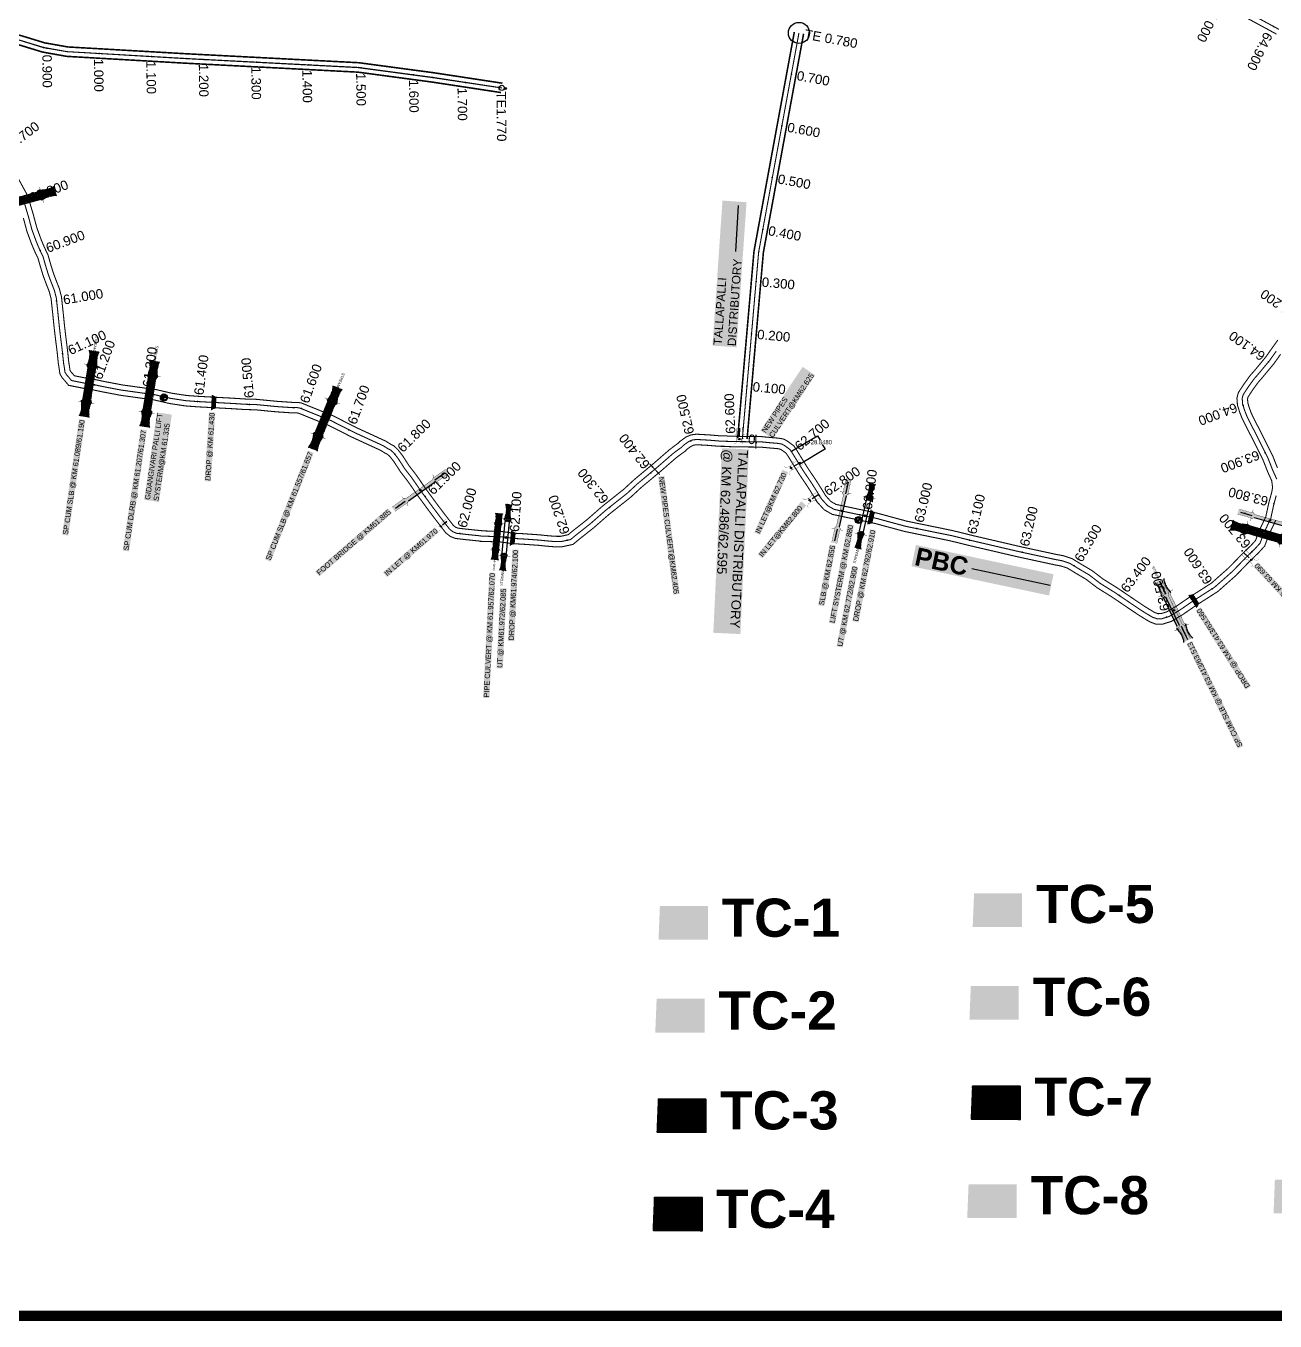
# Model space of a CAD drawing. Header units: inches. Extents: x 206739 to 240559, y 1587423 to 1599564.
# Drawn here: x 217858 to 220236, y 1587526 to 1589990 of the extents above; entities that cross this region are included whole.
import ezdxf
from ezdxf.enums import TextEntityAlignment as Align

# ---------------------------------------------------------------- set-up
doc = ezdxf.new("R2010")
doc.units = ezdxf.units.IN
doc.header["$MEASUREMENT"] = 0
doc.linetypes.add('ACAD_ISO02W100', pattern=[15, 12, -3])
doc.linetypes.add('HIDDEN2', pattern=[0.1875, 0.125, -0.0625])
for name, color, linetype in [('BLOCK', 72, 'Continuous'), ('CANAL1', 7, 'Continuous'), ('CSMark', 72, 'Continuous'), ('PAPER SIZE', 5, 'Continuous'), ('PLOTS NO', 7, 'Continuous'), ('STRUCTURE', 5, 'Continuous'), ('TEXT', 1, 'Continuous'), ('text2', 7, 'Continuous'), ('Title', 7, 'Continuous')]:
    doc.layers.add(name, color=color, linetype=linetype)
doc.styles.add('FONT1', font='Arial')
doc.styles.get("Standard").update_dxf_attribs({"font": 'arial.ttf'})
doc.dimstyles.get("Standard").update_dxf_attribs({"dimtxt": 0.18, "dimasz": 0.18, "dimexe": 0.18, "dimexo": 0.0625, "dimgap": 0.09, "dimtad": 0, "dimtih": 1, "dimtoh": 1, "dimdec": 4, "dimzin": 0, "dimdsep": 46, "dimtxsty": 'Standard', "dimcen": 0.09, "dimadec": 0, "dimazin": 0, "dimtfac": 1, "dimtdec": 4, "dimtofl": 0, "dimtmove": 0, "dimatfit": 3, "dimfxl": 1, "dimtolj": 1, "dimtzin": 0, "dimarcsym": 0})

# ---------------------------------------------------------------- blocks, each defined once
blk = doc.blocks.new('PUMP')
at = {"layer": 'text2', "linetype": 'Continuous'}
h = blk.add_hatch(color=5, dxfattribs=at)
h.dxf.hatch_style = 1
edge = h.paths.add_edge_path(flags=17)
edge.add_arc((0, 0), 10.1, 0, 360)
edge = h.paths.add_edge_path()
edge.add_arc((0, 0), 13.4, 0, 360)
h = blk.add_hatch(dxfattribs=at)
h.set_pattern_fill('ANSI37', color=1, scale=10)
h.set_pattern_definition([(45, (-205292.2248, -1596949.1993), (-0.8838834765, 0.8838834765), []), (135, (-205292.2248, -1596949.1993), (-0.8838834765, -0.8838834765), [])])
h.paths.add_polyline_path([(0, 10.1), (0, 0), (10.1, 0, 0.414214)])
h.paths.add_polyline_path([(0, 0), (-10.1, 0, 0.414214), (0, -10.1)])
at = {"layer": 'text2', "color": 5, "linetype": 'Continuous'}
for radius in [13.4, 10.1]:
    blk.add_circle((0, 0), radius, dxfattribs=at)
at = {"layer": 'text2', "linetype": 'Continuous'}
blk.add_circle((0, 0), 1.3, dxfattribs=at)
blk = doc.blocks.new('DROP')
h = blk.add_hatch()
h.set_pattern_fill('ANSI31', color=1, scale=10, angle=45)
h.set_pattern_definition([(90, (-324.4107, -25.7687), (-1.25, 0), [])])
h.paths.add_polyline_path([(-9.9, -4.3), (-13.8, 4.1), (13.8, 4.1), (10.2, -4.3)])
at = {"layer": 'STRUCTURE', "color": 5, "const_width": 0.49}
blk.add_lwpolyline([(-9.9, -4.3), (-13.8, 4.1), (13.8, 4.1), (10.2, -4.3), (-9.9, -4.3)], dxfattribs=at)
at = {"layer": 'STRUCTURE', "color": 5}
blk.add_circle((0, 0), 1.33, dxfattribs=at)
blk = doc.blocks.new('*D17')
at = {"layer": 'Defpoints', "color": 0, "linetype": 'Continuous', "transparency": 16777216}
for p in [(219315.5, 1589180.7), (219379.8, 1589185.6), (219330.4, 1589156)]:
    blk.add_point(p, dxfattribs=at)
at = {"layer": 'text2', "color": 0, "linetype": 'Continuous', "lineweight": -2, "transparency": 16777216}
for p, q in [((219315.6, 1589180.7), (219365.1, 1589210.4)), ((219365, 1589210.2), (219369.8, 1589202.1)), ((219330.5, 1589156), (219379.9, 1589185.7)), ((219379.7, 1589185.8), (219374.8, 1589193.8))]:
    blk.add_line(p, q, dxfattribs=at)
at = {"layer": 'text2', "color": 0, "linetype": 'Continuous', "transparency": 16777216}
for points in [[(219365, 1589210.2), (219365, 1589210.2), (219364.9, 1589210.3)], [(219379.7, 1589185.8), (219379.6, 1589185.7), (219379.8, 1589185.6)]]:
    blk.add_solid(points, dxfattribs=at)
at = {"layer": 'text2', "color": 0, "linetype": 'Continuous', "transparency": 16777216, "insert": (219372.3, 1589198), "char_height": 8, "attachment_point": 5}
blk.add_mtext('\\A1;28.8480', dxfattribs=at)
blk = doc.blocks.new('CIRCLE-BOX')
for p, q in [((-0.5, 0), (0.5, 0)), ((0, 0.5), (0, -0.5))]:
    blk.add_line(p, q)
blk.add_circle((0, 0), 0.2)
blk = doc.blocks.new('SLB')
at = {"layer": 'STRUCTURE'}
h = blk.add_hatch(dxfattribs=at)
h.set_pattern_fill('DOTS', color=6, scale=20, angle=320.3722, style=0)
h.set_pattern_definition([(320.372247934, (-159.4327, -72.9564), (1.2786241598, 0.5641323054), [0, -1.25])])
h.paths.add_polyline_path([(769699.5, 1706871.1), (769699.5, 1706861.1), (769729.1, 1706861.1), (769732.1, 1706863.1), (769792.1, 1706863.1), (769795.1, 1706861.1), (769824.7, 1706861.1), (769824.7, 1706871.1), (769795.1, 1706871.1), (769792.1, 1706869.1), (769732.1, 1706869.1), (769729.1, 1706871.1)])
at = {"layer": 'STRUCTURE', "color": 6, "linetype": 'ACAD_ISO02W100', "ltscale": 0.5, "const_width": 0.5}
for points in [[(769699.5, 1706871.1), (769729.1, 1706871.1)], [(769795.1, 1706871.1), (769824.7, 1706871.1)], [(769699.5, 1706861.1), (769729.1, 1706861.1)], [(769795.1, 1706861.1), (769824.7, 1706861.1)]]:
    blk.add_lwpolyline(points, dxfattribs=at)
at = {"layer": 'STRUCTURE', "color": 6, "const_width": 0.628}
for points in [[(769726.1, 1706877.1), (769726.1, 1706873.1), (769732.1, 1706869.1), (769792.1, 1706869.1), (769798.1, 1706873.1), (769798.1, 1706877.1)], [(769726.1, 1706855.1), (769726.1, 1706859.1), (769732.1, 1706863.1), (769792.1, 1706863.1), (769798.1, 1706859.1), (769798.1, 1706855.1)]]:
    blk.add_lwpolyline(points, dxfattribs=at)
at = {"layer": 'STRUCTURE', "color": 6}
blk.add_lwpolyline([(769732.1, 1706863.1), (769792.1, 1706863.1)], dxfattribs=at)
blk.add_lwpolyline([(769732.1, 1706863.1), (769792.1, 1706863.1)], dxfattribs=at)
at = {"layer": 'STRUCTURE', "color": 0}
blk.add_circle((769762.1, 1706866.1), 1.24, dxfattribs=at)
for points in [[(769703.8, 1706866), (769726.7, 1706866)], [(769818.6, 1706865.8), (769795.7, 1706865.8)]]:
    blk.add_leader(points, dimstyle='Standard', override={"dimasz": 10, "dimgap": 0.09, "dimtad": 0}, dxfattribs=at)
blk = doc.blocks.new('SP')
at = {"layer": 'STRUCTURE'}
h = blk.add_hatch(dxfattribs=at)
h.set_pattern_fill('DASH', color=256, scale=8, style=0)
edge = h.paths.add_edge_path()
edge.add_spline(control_points=[(769825.7, 1706742.1), (769825.3, 1706741.8), (769823.8, 1706740.8), (769820.9, 1706740.3), (769817, 1706739.7), (769811.4, 1706738.9), (769804, 1706739.7), (769798.4, 1706741), (769795.6, 1706741.6)], knot_values=[0, 0, 0, 0, 1.613557, 5.24513, 8.624976, 13.470124, 22.190216, 30.746377, 30.746377, 30.746377, 30.746377], degree=3, periodic=0)
edge.add_line((769795.6, 1706741.6), (769792.6, 1706739.6))
edge.add_line((769792.6, 1706739.6), (769732.6, 1706739.6))
edge.add_line((769732.6, 1706739.6), (769729.6, 1706741.6))
edge.add_spline(control_points=[(769729.6, 1706741.6), (769726.9, 1706740.9), (769721.3, 1706739.5), (769713.9, 1706738.5), (769708.3, 1706739.1), (769704.4, 1706739.6), (769701.5, 1706740), (769700, 1706741), (769699.5, 1706741.3)], knot_values=[0, 0, 0, 0, 8.556161, 17.276253, 22.121402, 25.501247, 29.13282, 30.746377, 30.746377, 30.746377, 30.746377], degree=3, periodic=0)
edge.add_line((769699.5, 1706741.3), (769699.5, 1706722.1))
edge.add_spline(control_points=[(769699.5, 1706722.1), (769700, 1706722.4), (769701.4, 1706723.4), (769704.3, 1706724), (769708.2, 1706724.5), (769713.8, 1706725.3), (769721.2, 1706724.5), (769726.8, 1706723.3), (769729.6, 1706722.6)], knot_values=[0, 0, 0, 0, 1.613557, 5.24513, 8.624976, 13.470124, 22.190216, 30.746377, 30.746377, 30.746377, 30.746377], degree=3, periodic=0)
edge.add_line((769729.6, 1706722.6), (769732.6, 1706724.6))
edge.add_line((769732.6, 1706724.6), (769792.6, 1706724.6))
edge.add_line((769792.6, 1706724.6), (769795.6, 1706722.6))
edge.add_spline(control_points=[(769795.6, 1706722.6), (769798.4, 1706723.3), (769803.9, 1706724.8), (769811.3, 1706725.8), (769817, 1706725.1), (769820.9, 1706724.7), (769823.8, 1706724.2), (769825.2, 1706723.3), (769825.7, 1706723)], knot_values=[0, 0, 0, 0, 8.556161, 17.276253, 22.121402, 25.501247, 29.13282, 30.746377, 30.746377, 30.746377, 30.746377], degree=3, periodic=0)
edge.add_line((769825.7, 1706723), (769825.7, 1706742.1))
h.paths.add_polyline_path([(769764.2, 1706732.1, -1), (769761.1, 1706732.1, -1)], flags=0)
h.paths.add_polyline_path([(769761.1, 1706732.1, 1), (769764.2, 1706732.1, 1)], flags=16)
at = {"layer": 'STRUCTURE', "const_width": 0.628}
for points in [[(769726.6, 1706747.6), (769726.6, 1706743.6), (769732.6, 1706739.6), (769792.6, 1706739.6), (769798.6, 1706743.6), (769798.6, 1706747.6)], [(769726.6, 1706716.6), (769726.6, 1706720.6), (769732.6, 1706724.6), (769792.6, 1706724.6), (769798.6, 1706720.6), (769798.6, 1706716.6)]]:
    blk.add_lwpolyline(points, dxfattribs=at)
at = {"layer": 'STRUCTURE', "color": 3}
blk.add_lwpolyline([(769732.6, 1706724.6), (769792.6, 1706724.6)], dxfattribs=at)
blk.add_lwpolyline([(769732.6, 1706724.6), (769792.6, 1706724.6)], dxfattribs=at)
at = {"layer": 'STRUCTURE', "color": 0}
blk.add_circle((769762.6, 1706732.1), 1.55, dxfattribs=at)
at = {"layer": 'STRUCTURE'}
for points in [[(769825.7, 1706742.1), (769824.3, 1706741.3), (769820.8, 1706740.3), (769817.5, 1706739.8), (769812.7, 1706739.2), (769804, 1706739.9), (769795.6, 1706741.6)], [(769699.5, 1706741.3), (769700.9, 1706740.5), (769704.4, 1706739.6), (769707.8, 1706739.2), (769712.6, 1706738.8), (769721.3, 1706739.7), (769729.6, 1706741.6)], [(769699.5, 1706722.1), (769700.9, 1706723), (769704.4, 1706724), (769707.7, 1706724.5), (769712.5, 1706725), (769721.2, 1706724.4), (769729.6, 1706722.6)], [(769825.7, 1706723), (769824.3, 1706723.8), (769820.8, 1706724.7), (769817.4, 1706725.1), (769812.6, 1706725.5), (769803.9, 1706724.6), (769795.6, 1706722.6)]]:
    blk.add_spline(points, degree=3, dxfattribs=at)
at = {"layer": 'STRUCTURE', "color": 0}
blk.add_text('STREAM', height=5, dxfattribs=at).set_placement((769684.3, 1706732.1), align=Align.MIDDLE_CENTER)
for points in [[(769727.4, 1706732.1), (769700.8, 1706732.1)], [(769824.4, 1706732.1), (769800.5, 1706732.1)]]:
    blk.add_leader(points, dimstyle='Standard', override={"dimasz": 10, "dimgap": 0.09, "dimtad": 0}, dxfattribs=at)
blk = doc.blocks.new('OT')
at = {"layer": 'STRUCTURE', "color": 190}
for points, const_width in [([(769775.2, 1706601.8), (769775.2, 1706597.8), (769769.2, 1706593.8), (769761.8, 1706593.8), (769754.4, 1706593.8), (769748.4, 1706597.8), (769748.4, 1706601.8)], 0.5), ([(769751.4, 1706595.8), (769729.4, 1706595.8)], 0.5), ([(769751.4, 1706579), (769729.4, 1706579)], 0.5), ([(769748.4, 1706573), (769748.4, 1706577), (769754.4, 1706581), (769761.8, 1706581), (769761.8, 1706581), (769761.8, 1706581), (769769.2, 1706581), (769775.2, 1706577), (769775.2, 1706573)], 0.5), ([(769761.8, 1706593.8), (769761.8, 1706581)], 2.5)]:
    blk.add_lwpolyline(points, dxfattribs=dict(at, const_width=const_width))
at = {"layer": 'STRUCTURE', "color": 0}
blk.add_circle((769761.8, 1706587.4), 1.87, dxfattribs=at)
blk.add_leader([(769732.6, 1706587.4), (769753.8, 1706587.4)], dimstyle='Standard', override={"dimasz": 10, "dimgap": 0.09, "dimtad": 0}, dxfattribs=at)
blk = doc.blocks.new('UT')
at = {"layer": 'STRUCTURE'}
h = blk.add_hatch(dxfattribs=at)
h.set_pattern_fill('DASH', color=150, scale=8, angle=-39.6278, style=0)
h.set_pattern_definition([(320.372247933, (-4370.464, -6260.8811), (1.40800153113, 0.132407282), [1, -1])])
h.paths.add_polyline_path([(765163, 1700681.9), (765165.6, 1700680.6), (765167.2, 1700680.3), (765169.1, 1700680), (765172.4, 1700679.6), (765176.4, 1700679.3), (765179.5, 1700679.5), (765183.1, 1700679.9), (765187.7, 1700680.9), (765188.9, 1700681.2), (765193.1, 1700682.2), (765196.1, 1700680.2), (765196.1, 1700672.2), (765193.1, 1700670.2), (765190.5, 1700670.8), (765188.1, 1700671.3), (765185.5, 1700671.8), (765183.6, 1700672.1), (765181, 1700672.5), (765180.3, 1700672.5), (765178.5, 1700672.6), (765176.7, 1700672.6), (765174.6, 1700672.5), (765172.5, 1700672.3), (765170.4, 1700672), (765168.5, 1700671.7), (765166.1, 1700671.2), (765165, 1700670.8), (765163, 1700669.7)])
h.paths.add_polyline_path([(765259.1, 1700682.2), (765256.1, 1700680.2), (765256.1, 1700672.2), (765259.1, 1700670.2), (765261.9, 1700671), (765264.4, 1700671.6), (765266.4, 1700672), (765269.1, 1700672.5), (765272.7, 1700673), (765276.1, 1700673.1), (765278.6, 1700672.9), (765281.2, 1700672.7), (765283.9, 1700672.3), (765286.4, 1700671.9), (765288, 1700671.3), (765289.2, 1700670.6), (765289.1, 1700682.7), (765287.6, 1700681.8), (765285.7, 1700681.2), (765283, 1700680.7), (765281.2, 1700680.4), (765276.7, 1700679.9), (765272.7, 1700679.9), (765268.7, 1700680.3), (765264.8, 1700681), (765261.2, 1700681.7)])
at = {"layer": 'STRUCTURE', "color": 150, "const_width": 0.628}
for points in [[(765190.1, 1700688.2), (765190.1, 1700684.2), (765196.1, 1700680.2), (765256.1, 1700680.2), (765262.1, 1700684.2), (765262.1, 1700688.2)], [(765190.1, 1700664.2), (765190.1, 1700668.2), (765196.1, 1700672.2), (765256.1, 1700672.2), (765262.1, 1700668.2), (765262.1, 1700664.2)]]:
    blk.add_lwpolyline(points, dxfattribs=at)
at = {"layer": 'STRUCTURE', "color": 150}
for points in [[(765196.1, 1700680.2), (765256.1, 1700680.2)], [(765196.1, 1700672.2), (765256.1, 1700672.2)], [(765196.1, 1700672.2), (765256.1, 1700672.2)]]:
    blk.add_lwpolyline(points, dxfattribs=at)
at = {"layer": 'STRUCTURE', "color": 0}
blk.add_circle((765226.1, 1700676.2), 1.89, dxfattribs=at)
at = {"layer": 'STRUCTURE', "color": 150}
for points in [[(765163, 1700681.9), (765164.4, 1700681.1), (765167.9, 1700680.2), (765171.2, 1700679.8), (765176.1, 1700679.4), (765184.7, 1700680.3), (765193.1, 1700682.2)], [(765289.1, 1700682.7), (765287.8, 1700681.9), (765284.3, 1700680.9), (765280.9, 1700680.4), (765276.1, 1700679.8), (765267.4, 1700680.5), (765259.1, 1700682.2)], [(765163, 1700669.7), (765164.3, 1700670.6), (765167.8, 1700671.6), (765171.2, 1700672.1), (765176, 1700672.6), (765184.7, 1700672), (765193.1, 1700670.2)], [(765289.2, 1700670.6), (765287.8, 1700671.4), (765284.2, 1700672.3), (765280.9, 1700672.7), (765276.1, 1700673.1), (765267.4, 1700672.2), (765259.1, 1700670.2)]]:
    blk.add_spline(points, degree=3, dxfattribs=at)
at = {"layer": 'STRUCTURE', "color": 0}
blk.add_text('STREAM', height=5, dxfattribs=at).set_placement((765148.2, 1700675.8), align=Align.MIDDLE_CENTER)
for points in [[(765190.9, 1700676), (765164.2, 1700675.8)], [(765289.3, 1700676.7), (765265.4, 1700676.4)]]:
    blk.add_leader(points, dimstyle='Standard', override={"dimasz": 10, "dimgap": 0.09, "dimtad": 0}, dxfattribs=at)
blk = doc.blocks.new('8888')
at = {"layer": 'Title', "color": 5, "insert": (195105.1, 1605625), "char_height": 23, "width": 173.819, "attachment_point": 1, "rotation": 320.8039, "bg_fill": 1, "box_fill_scale": 1.1, "bg_fill_color": 7, "bg_fill_true_color": 16777215, "bg_fill_transparency": 0}
blk.add_mtext('\\pxql;{\\fArial|b1|i0|c0|p34;\\C1;PBC}', dxfattribs=at)
at = {"layer": 'Title', "color": 1}
blk.add_leader([(195232.7, 1605504.6), (195154, 1605569)], dimstyle='Standard', override={"dimtxt": 5, "dimasz": 50, "dimgap": 0.09, "dimtad": 0, "dimzin": 2}, dxfattribs=at)

msp = doc.modelspace()

# ---------------------------------------------------------------- hatches: boundary and pattern name
at = {"layer": 'PLOTS NO', "true_color": 0x105689}
h = msp.add_hatch(color=146, dxfattribs=at)
h.dxf.hatch_style = 1
h.paths.add_polyline_path([(219662.97681, 1588339.95695), (219660.35713, 1588275.74303), (219754.24042, 1588275.74303), (219754.24042, 1588339.95695)])
at = {"layer": 'PLOTS NO'}
h = msp.add_hatch(color=2, dxfattribs=at)
h.dxf.hatch_style = 1
h.paths.add_polyline_path([(219156.28688, 1588251.3031), (219156.28688, 1588315.51703), (219065.02327, 1588315.51703), (219062.40359, 1588251.3031)])
at = {"layer": 'PLOTS NO', "true_color": 0xc7c8ca}
h = msp.add_hatch(color=9, dxfattribs=at)
h.dxf.hatch_style = 1
h.paths.add_polyline_path([(219656.77588, 1588163.41022), (219654.1562, 1588099.19629), (219748.03949, 1588099.19629), (219748.03949, 1588163.41022)])
at = {"layer": 'PLOTS NO', "true_color": 0xcd6928}
h = msp.add_hatch(color=32, dxfattribs=at)
h.dxf.hatch_style = 1
h.paths.add_polyline_path([(219058.82234, 1588138.97029), (219056.20266, 1588074.75637), (219150.08594, 1588074.75637), (219150.08594, 1588138.97029)])
at = {"layer": 'PLOTS NO', "true_color": 0x7aafdf}
h = msp.add_hatch(dxfattribs=at)
h.set_pattern_fill('ANSI31', color=143, scale=0.363144)
h.set_pattern_definition([(45, (145984.849315, 1002114.40474), (-0.0320977027633, 0.0320977027633), [])])
h.paths.add_polyline_path([(219659.98776, 1587973.43132), (219657.36808, 1587909.2174), (219751.25137, 1587909.2174), (219751.25137, 1587973.43132)])
at = {"layer": 'PLOTS NO', "true_color": 0x58ba48}
h = msp.add_hatch(dxfattribs=at)
h.set_pattern_fill('ANSI31', color=85, scale=0.363144)
h.set_pattern_definition([(45, (145111.9396, 1005532.86436), (-0.0320977027633, 0.0320977027633), [])])
h.paths.add_polyline_path([(219062.03422, 1587948.99139), (219059.41454, 1587884.77747), (219153.29783, 1587884.77747), (219153.29783, 1587948.99139)])
at = {"layer": 'PLOTS NO', "true_color": 0xc7c8ca}
h = msp.add_hatch(color=9, dxfattribs=at)
h.dxf.hatch_style = 1
h.paths.add_polyline_path([(219652.52389, 1587785.9425), (219649.90421, 1587721.72858), (219743.7875, 1587721.72858), (219743.7875, 1587785.9425)])
at = {"layer": 'PLOTS NO', "true_color": 0x105689}
h = msp.add_hatch(color=146, dxfattribs=at)
h.dxf.hatch_style = 1
h.paths.add_polyline_path([(220232.90232, 1587730.55814), (220326.78561, 1587730.55814), (220326.78561, 1587794.77206), (220235.522, 1587794.77206)])
at = {"layer": 'PLOTS NO', "true_color": 0xa953a0}
h = msp.add_hatch(dxfattribs=at)
h.set_pattern_fill('ANSI31', color=215, scale=0.363144)
h.set_pattern_definition([(45, (145108.72772, 1005722.84326), (-0.0320977027633, 0.0320977027633), [])])
h.paths.add_polyline_path([(219054.57035, 1587761.50258), (219051.95067, 1587697.28865), (219145.83395, 1587697.28865), (219145.83395, 1587761.50258)])

# ---------------------------------------------------------------- linework, layer by layer
at = {"color": 3}
for p in [(217978.79293, 1589308.93794), (217988.92804, 1589307.17552), (218093.81222, 1589289.64341), (218121, 1589283, 13), (218215.81729, 1589273.64122), (218215.81729, 1589273.64122), (218427.99708, 1589243.24615, 15), (219216, 1589204, 24), (219220.93145, 1589199.01052), (219248, 1589197, 26), (220217.29763, 1589177.82731), (219330, 1589159, 27), (219047.51537, 1589139.90354), (219051, 1589151, 23), (218609.12104, 1589106.42305), (219367, 1589098, 28), (219410.61292, 1589067.1862), (219445.53447, 1589059.79479), (219455.519, 1589057.687), (219467.04694, 1589055.21926), (218658, 1589046, 17), (219553.87411, 1589033.61283), (220225.97282, 1589049.31848), (218684.06391, 1589023.97998), (218754.94303, 1589018.37474), (218771.71007, 1589016.85745), (218784.68412, 1589015.51715, 21), (220213.81156, 1589023.02994), (220173, 1588991, 36), (220082.16166, 1588897.33642), (220043, 1588878, 34)]:
    msp.add_point(p, dxfattribs=at)
at = {"layer": 'CANAL1', "color": 1, "ltscale": 4, "const_width": 2}
for points in [[(220238.47814, 1589974.37502), (220162.78038, 1590015.51276)], [(217842.77349, 1589701.49056), (217861.76072, 1589666.88594), (217872.73906, 1589630.02542), (217879.3106, 1589605.3888), (217887.65398, 1589582.71652), (217893.73592, 1589568.25917), (217900.24953, 1589554.74317), (217904.95517, 1589538.20334), (217910.54418, 1589519.99012), (217914.74221, 1589508.77884), (217917.85805, 1589500.7215), (217921.95987, 1589490.23311), (217926.01373, 1589474.68259), (217929.29312, 1589444.35361), (217932.02998, 1589417.61356), (217935.02902, 1589392.69195), (217937.67476, 1589371.97983), (217939.99334, 1589349.50587), (217941.3412, 1589341.77775), (217942.27365, 1589334.81928), (217943.92972, 1589331.99976), (217946.82646, 1589328.89107), (217950.53945, 1589324.39929), (217971.91126, 1589320.13073), (217987.19724, 1589317.76051), (218007.92141, 1589313.38984), (218041.64707, 1589306.95968), (218106.39359, 1589297.9972), (218135.52483, 1589291.2245), (218164.47451, 1589286.83402), (218184.93177, 1589285.33615), (218252.27855, 1589281.67255), (218276.55257, 1589280.11123), (218296.89676, 1589279.55575), (218336.35031, 1589275.71432), (218366.12017, 1589273.70574), (218375.47286, 1589273.75404), (218382.61856, 1589272.62881), (218397.81386, 1589266.43264), (218443.55452, 1589247.91895), (218487.06776, 1589225.80866), (218543.17815, 1589200.03493), (218551.43388, 1589194.83818), (218558.66985, 1589191.01649), (218565.9584, 1589184.21663), (218574.69138, 1589173.14413), (218587.9536, 1589152.73655), (218600.25315, 1589136.91407), (218608.87996, 1589124.73108), (218618.13525, 1589110.93616), (218620.91292, 1589107.30493), (218641.81045, 1589078.8333), (218659.11824, 1589056.0711), (218671.80058, 1589039.73018), (218676.1749, 1589036.22219), (218680.61146, 1589034.45084), (218696.40485, 1589032.60745), (218726.6299, 1589029.49517), (218727.03439, 1589029.28688), (218745.42369, 1589028.71455), (218763.28673, 1589028.08843), (218787.38797, 1589024.82708), (218804.81672, 1589023.89526), (218836.22053, 1589021.68692), (218849.94981, 1589020.23031), (218865.15049, 1589018.96989), (218875.74363, 1589018.83911), (218890.55512, 1589022.01924), (218899.29163, 1589029.29454), (218925.63511, 1589050.03072), (218955.66715, 1589076.26115), (218996.49447, 1589108.59092), (219016.04155, 1589126.67893), (219054.21927, 1589158.51426), (219082.65744, 1589183.26913), (219093.85565, 1589191.77196), (219099.43664, 1589195.67692), (219103.7056, 1589199.96074), (219114.79851, 1589207.91936), (219124.20385, 1589211.92047), (219134.63029, 1589213.20185), (219159.32874, 1589211.83726), (219178.40697, 1589210.19144), (219192.69891, 1589210.00686), (219193.4863, 1589209.60295), (219215.67116, 1589209.05888), (219233.47814, 1589208.89658), (219234.03209, 1589208.89159), (219257.84695, 1589208.65717), (219273.06519, 1589207.15954), (219291.2472, 1589205.61777), (219301.05757, 1589203.82936), (219309.12659, 1589199.05803), (219319.88856, 1589190.97486), (219325.80103, 1589182.18398), (219346.98964, 1589147.87953), (219360.75281, 1589127.68902), (219372.55176, 1589109.14795), (219380.868, 1589095.68253), (219390.49056, 1589085.14491), (219400.33487, 1589079.60484), (219421.05432, 1589075.18308), (219457.59839, 1589067.46843), (219478.99135, 1589062.88893), (219535.19185, 1589047.64373), (219621.59616, 1589029.95979), (219660.87464, 1589020.2686), (219751.84987, 1588999.08714), (219819.45192, 1588984.45214), (219833.04218, 1588981.95813), (219849.24592, 1588976.63952), (219867.19923, 1588965.61638), (219887.4889, 1588953.72296), (219908.57327, 1588937.55208), (219936.45499, 1588920.16169), (219965.65596, 1588900.34305), (219987.4521, 1588885.71702), (219997.67034, 1588879.36607), (219997.78057, 1588879.36429), (220006.43611, 1588874.15242), (220011.96882, 1588872.14936), (220012.9519, 1588871.74742), (220019.05508, 1588871.92526), (220030.17621, 1588875.43145), (220048.3014, 1588886.17486), (220075.00847, 1588904.52149), (220114.87075, 1588929.96073), (220147.63652, 1588958.9428), (220172.44059, 1588984.57894), (220190.02859, 1589001.51185), (220198.63276, 1589010.93931), (220206.36391, 1589031.27302), (220218.14717, 1589055.8429), (220224.01575, 1589082.82636), (220228.46077, 1589098.94847), (220229.46227, 1589102.39719), (220231.14089, 1589111.94096), (220229.49997, 1589124.50925), (220221.94073, 1589141.25599), (220213.10827, 1589163.82179), (220191.96337, 1589206.21638), (220181.80227, 1589225.64133), (220172.47621, 1589244.6279), (220168.39031, 1589255.3952), (220164.23325, 1589268.83319), (220163.2529, 1589282.18098), (220165.99335, 1589292.2934), (220177.03508, 1589309.22025), (220188.59956, 1589325.05014), (220196.9148, 1589334.46348), (220217.82669, 1589359.6532), (220230.15022, 1589376.99914), (220241.15023, 1589392.42242)], [(217853.48894, 1589624.59258), (217860.2234, 1589599.3452), (217869.04202, 1589575.38148), (217875.49808, 1589560.03483), (217881.48447, 1589547.61283), (217885.77483, 1589532.53266), (217891.60182, 1589513.54388), (217896.04979, 1589501.66516), (217899.21795, 1589493.4725), (217902.90413, 1589484.04689), (217906.28827, 1589471.06541), (217909.40288, 1589442.26039), (217912.15202, 1589415.40044), (217915.18098, 1589390.23005), (217917.80524, 1589369.68617), (217920.17066, 1589346.75813), (217921.5708, 1589338.73025), (217922.98635, 1589328.16672), (217927.79828, 1589319.97424), (217931.78954, 1589315.69093), (217939.65255, 1589306.17871), (217968.41874, 1589300.43327), (217983.59876, 1589298.07949), (218003.98459, 1589293.78016), (218038.40093, 1589287.21832), (218102.75041, 1589278.3108), (218131.75517, 1589271.5675), (218162.24149, 1589266.94398), (218183.65823, 1589265.37585), (218251.09345, 1589261.70745), (218275.63743, 1589260.12877), (218295.65324, 1589259.58225), (218334.70769, 1589255.77968), (218365.49783, 1589253.70226), (218373.95914, 1589253.74596), (218377.21544, 1589253.23319), (218390.28614, 1589247.90336), (218435.25748, 1589229.70105), (218478.36024, 1589207.79934), (218533.63585, 1589182.40907), (218541.42212, 1589177.50782), (218546.97415, 1589174.57551), (218551.1996, 1589170.63337), (218558.42062, 1589161.47787), (218571.6444, 1589141.12945), (218584.18885, 1589124.99193), (218592.41204, 1589113.37892), (218601.87275, 1589099.27784), (218604.90708, 1589095.31107), (218625.78755, 1589066.8627), (218643.25776, 1589043.8869), (218657.44742, 1589025.60382), (218665.9891, 1589018.75381), (218675.65854, 1589014.89316), (218694.22115, 1589012.72655), (218720.8281, 1589009.98683), (218721.89561, 1589009.43712), (218744.76231, 1589008.72545), (218761.59127, 1589008.13557), (218785.51003, 1589004.89892), (218803.58128, 1589003.93274), (218834.46347, 1589001.76108), (218848.06819, 1589000.31769), (218864.19951, 1588998.98011), (218877.74437, 1588998.81289), (218899.56888, 1589003.49876), (218911.87837, 1589013.74946), (218938.40689, 1589034.63128), (218968.46085, 1589060.88085), (219009.51353, 1589093.38908), (219029.24645, 1589111.64907), (219067.19073, 1589143.28974), (219095.28456, 1589167.74487), (219105.64035, 1589175.60804), (219112.35336, 1589180.30508), (219116.7064, 1589184.67326), (219124.66149, 1589190.38064), (219129.44015, 1589192.41353), (219135.30371, 1589193.13415), (219157.91726, 1589191.88474), (219177.41703, 1589190.20256), (219187.74709, 1589190.06914), (219188.4257, 1589189.72105), (219215.33484, 1589189.06112), (219233.29586, 1589188.89742), (219233.85191, 1589188.89241), (219256.76705, 1589188.66683), (219271.24081, 1589187.24246), (219288.6028, 1589185.77023), (219293.95443, 1589184.79464), (219297.99741, 1589182.40397), (219305.17744, 1589177.01114), (219308.98897, 1589171.34402), (219330.21036, 1589136.98647), (219344.04919, 1589116.68498), (219355.60624, 1589098.52405), (219364.836, 1589083.57947), (219377.88544, 1589069.28909), (219393.18113, 1589060.68116), (219416.90168, 1589055.61892), (219453.43961, 1589047.90557), (219474.27665, 1589043.44507), (219530.56415, 1589028.17627), (219617.19384, 1589010.44621), (219656.21136, 1589000.8194), (219747.46613, 1588979.57286), (219815.53008, 1588964.83786), (219828.09582, 1588962.53187), (219840.78008, 1588958.36848), (219856.90877, 1588948.46562), (219876.3031, 1588937.09704), (219897.16873, 1588921.09392), (219925.54301, 1588903.39631), (219954.46804, 1588883.76495), (219976.5979, 1588868.91498), (219991.81366, 1588859.45793), (219992.07543, 1588859.45371), (219997.79189, 1588856.01158), (220004.77718, 1588853.48264), (220009.3021, 1588851.63258), (220022.41692, 1588852.01474), (220038.38979, 1588857.05055), (220059.0746, 1588869.31114), (220086.05353, 1588887.84451), (220126.94925, 1588913.94327), (220161.46948, 1588944.4772), (220186.56741, 1588970.41706), (220204.36541, 1588987.55215), (220215.97324, 1589000.27069), (220224.76009, 1589023.38098), (220237.19283, 1589049.3051)], [(220240.37927, 1589149.02001), (220231.40573, 1589171.94621), (220209.77463, 1589215.31562), (220199.64173, 1589234.68667), (220190.84179, 1589252.6021), (220187.31169, 1589261.9048), (220184.01275, 1589272.56881), (220183.4491, 1589280.24302), (220184.47065, 1589284.0126), (220193.49692, 1589297.84975), (220204.20244, 1589312.50386), (220212.1072, 1589321.45252), (220233.69531, 1589347.4568), (220246.44378, 1589365.40086)]]:
    msp.add_lwpolyline(points, dxfattribs=at)
at = {"layer": 'CANAL1', "color": 1, "linetype": 'HIDDEN2', "ltscale": 50, "const_width": 2}
for points in [[(220243.23099, 1589983.34366), (220167.50699, 1590024.49566)], [(217852.481, 1589663.01), (217863.114, 1589627.309), (217869.767, 1589602.367), (217878.348, 1589579.049), (217884.617, 1589564.147), (217890.867, 1589551.178), (217895.365, 1589535.368), (217901.073, 1589516.767), (217905.396, 1589505.222), (217908.538, 1589497.097), (217912.432, 1589487.14), (217916.151, 1589472.874), (217919.348, 1589443.307), (217922.091, 1589416.507), (217925.105, 1589391.461), (217927.74, 1589370.833), (217930.082, 1589348.132), (217931.456, 1589340.254), (217932.63, 1589331.493), (217935.864, 1589325.987), (217939.308, 1589322.291), (217945.096, 1589315.289), (217970.165, 1589310.282), (217985.398, 1589307.92), (217988.92804, 1589307.17552), (218005.953, 1589303.585), (218040.024, 1589297.089), (218104.572, 1589288.154), (218133.64, 1589281.396), (218163.358, 1589276.889), (218184.295, 1589275.356), (218251.686, 1589271.69), (218276.095, 1589270.12), (218296.275, 1589269.569), (218335.529, 1589265.747), (218365.809, 1589263.704), (218374.716, 1589263.75), (218379.917, 1589262.931), (218394.05, 1589257.168), (218439.406, 1589238.81), (218482.714, 1589216.804), (218538.407, 1589191.222), (218546.428, 1589186.173), (218552.822, 1589182.796), (218558.579, 1589177.425), (218566.556, 1589167.311), (218579.799, 1589146.933), (218592.221, 1589130.953), (218600.646, 1589119.055), (218610.004, 1589105.107), (218612.91, 1589101.308), (218633.799, 1589072.848), (218651.188, 1589049.979), (218664.624, 1589032.667), (218671.082, 1589027.488), (218678.135, 1589024.672), (218684.06391, 1589023.97998), (218695.313, 1589022.667), (218723.729, 1589019.741), (218724.465, 1589019.362), (218745.093, 1589018.72), (218762.439, 1589018.112), (218786.449, 1589014.863), (218804.199, 1589013.914), (218835.342, 1589011.724), (218849.009, 1589010.274), (218864.675, 1589008.975), (218876.744, 1589008.826), (218895.062, 1589012.759), (218905.585, 1589021.522), (218932.021, 1589042.331), (218962.064, 1589068.571), (219003.004, 1589100.99), (219022.644, 1589119.164), (219047.51537, 1589139.90354), (219060.705, 1589150.902), (219088.971, 1589175.507), (219099.748, 1589183.69), (219105.895, 1589187.991), (219110.206, 1589192.317), (219119.73, 1589199.15), (219126.822, 1589202.167), (219134.967, 1589203.168), (219158.623, 1589201.861), (219177.912, 1589200.197), (219190.223, 1589200.038), (219190.956, 1589199.662), (219215.503, 1589199.06), (219220.93145, 1589199.01052), (219233.387, 1589198.897), (219233.942, 1589198.892), (219257.307, 1589198.662), (219272.153, 1589197.201), (219289.925, 1589195.694), (219297.506, 1589194.312), (219303.562, 1589190.731), (219312.533, 1589183.993), (219317.395, 1589176.764), (219338.6, 1589142.433), (219352.401, 1589122.187), (219364.079, 1589103.836), (219372.852, 1589089.631), (219384.188, 1589077.217), (219396.758, 1589070.143), (219418.978, 1589065.401), (219455.519, 1589057.687), (219476.634, 1589053.167), (219532.878, 1589037.91), (219553.87411, 1589033.61283), (219619.35199, 1589020.39666), (219658.49999, 1589010.73766), (219749.61499, 1588989.52366), (219817.44799, 1588974.83866), (219830.52599, 1588972.43866), (219844.96999, 1588967.69766), (219862.01099, 1588957.23466), (219881.85299, 1588945.60366), (219902.82799, 1588929.51666), (219930.95599, 1588911.97266), (219960.01899, 1588892.24766), (219981.98199, 1588877.50966), (219994.69899, 1588869.60566), (219994.88499, 1588869.60266), (220002.07099, 1588865.27566), (220008.32999, 1588863.00966), (220011.08399, 1588861.88366), (220020.69299, 1588862.16366), (220034.23999, 1588866.43466), (220053.64499, 1588877.93666), (220080.48799, 1588896.37666), (220120.86699, 1588922.14566), (220154.50999, 1588951.90366), (220179.46099, 1588977.69166), (220197.15399, 1588994.72566), (220207.25999, 1589005.79866), (220215.51899, 1589027.52066), (220227.62699, 1589052.76766), (220233.68599, 1589080.62666), (220238.03999, 1589096.41866)], [(220239.18099, 1589127.46666), (220231.11699, 1589145.33166), (220222.21399, 1589168.07766), (220217.25462, 1589178.02097), (220200.82599, 1589210.95966), (220190.67899, 1589230.35766), (220181.61599, 1589248.80866), (220177.80799, 1589258.84366), (220174.07999, 1589270.89466), (220173.30799, 1589281.40566), (220175.18899, 1589288.34666), (220185.22299, 1589303.72866), (220196.35799, 1589318.97066), (220204.46799, 1589328.15166), (220225.71799, 1589353.74866), (220238.25399, 1589371.39366)]]:
    msp.add_lwpolyline(points, dxfattribs=at)
at = {"layer": 'CANAL1', "color": 200, "linetype": 'ByBlock', "ltscale": 40, "const_width": 3}
for points in [[(217178.01891, 1589667.41681), (217173.16397, 1589742.1829, -0.0557912784), (217173.46466, 1589748.62759), (217183.02471, 1589808.59515, -0.1136444839), (217189.58832, 1589824.82032), (217224.16857, 1589874.22068, -0.0995150947), (217235.29289, 1589884.82971), (217260.78425, 1589900.92952, -0.1430755687), (217281.80998, 1589906.95494), (217463.83355, 1589906.02148, 0.0698683042), (217469.62132, 1589906.80397), (217672.2962, 1589963.74596, -0.056420934), (217680.95623, 1589965.1539), (217837.33544, 1589972.73593, -0.0865932486), (217850.63999, 1589971.07348), (217894.1126, 1589957.76554), (217938.04975, 1589949.95449), (218163.49135, 1589936.98661), (218491.83108, 1589919.96901), (218634.27389, 1589900.90976), (218765.35456, 1589880.9627)], [(217195.98109, 1589668.58319), (217191.12614, 1589743.34927, -0.0557912784), (217191.2402, 1589745.79381), (217200.80024, 1589805.76137, -0.1136444839), (217204.3345, 1589814.498), (217238.91475, 1589863.89836, -0.0995150947), (217244.90477, 1589869.61091), (217270.39613, 1589885.71072, -0.1430755687), (217281.71767, 1589888.95518), (217463.74124, 1589888.02172, 0.0698683042), (217474.48996, 1589889.47491), (217677.16484, 1589946.4169, -0.056420934), (217681.82793, 1589947.17502), (217838.20715, 1589954.75705, -0.0865932486), (217845.37113, 1589953.86189), (217889.8874, 1589940.23446), (217935.95025, 1589932.04551), (218162.50865, 1589919.01339), (218490.16892, 1589902.03099), (218631.72611, 1589883.09024), (218762.6466, 1589863.16756)]]:
    msp.add_lwpolyline(points, format="xyb", dxfattribs=at)
at = {"layer": 'CANAL1', "color": 200, "linetype": 'ByBlock', "ltscale": 40, "const_width": 3, "elevation": 90.515}
for points in [[(219213.03412, 1589205.78294), (219244.0713, 1589561.20867), (219320.82754, 1589978.28177)], [(219230.96588, 1589204.21706), (219261.9287, 1589558.79133), (219338.53025, 1589975.02385)]]:
    msp.add_lwpolyline(points, dxfattribs=at)
at = {"layer": 'CANAL1', "color": 1, "linetype": 'HIDDEN2', "ltscale": 5, "const_width": 2, "elevation": 90.515}
msp.add_lwpolyline([(219222, 1589205), (219253, 1589560), (219329.6789, 1589976.65281)], dxfattribs=at)
at = {"layer": 'CANAL1', "color": 1, "linetype": 'HIDDEN2', "ltscale": 5, "const_width": 2}
msp.add_lwpolyline([(217187, 1589668), (217182.14506, 1589742.76609, -0.0557912784), (217182.35243, 1589747.2107), (217191.91248, 1589807.17826, -0.1136444839), (217196.96141, 1589819.65916), (217231.54166, 1589869.05952, -0.0995150947), (217240.09883, 1589877.22031), (217265.59019, 1589893.32012, -0.1430755687), (217281.76382, 1589897.95506), (217463.78739, 1589897.0216, 0.0698683042), (217472.05564, 1589898.13944), (217674.73052, 1589955.08143, -0.056420934), (217681.39208, 1589956.16446), (217837.77129, 1589963.74649, -0.0865932486), (217848.00556, 1589962.46769), (217892, 1589949), (217937, 1589941), (218163, 1589928), (218491, 1589911), (218633, 1589892), (218764.00058, 1589872.06513)], format="xyb", dxfattribs=at)
at = {"layer": 'CSMark', "linetype": 'Continuous'}
for p in [(217898.19043, 1589947.89948), (217997.48193, 1589937.52095), (218097.3169, 1589931.77823), (218197.16247, 1589926.22938), (218297.02843, 1589921.0534), (218396.89439, 1589915.87743), (218496.71712, 1589910.23503), (218595.83381, 1589896.97294), (219315.19908, 1589897.97329, 90.515), (218694.79124, 1589882.59699), (219297.09948, 1589799.6249, 90.515), (219278.99989, 1589701.27652, 90.515), (219260.9003, 1589602.92814, 90.515), (219248.09787, 1589503.86268, 90.515), (219239.39858, 1589404.24179, 90.515), (219230.69929, 1589304.62089, 90.515)]:
    msp.add_point(p, dxfattribs=at)
at = {"layer": 'text2', "color": 5, "const_width": 20}
msp.add_lwpolyline([(209171.15179, 1598145.63678), (223724.95897, 1598145.63678), (223724.95897, 1587535.8486), (209171.15179, 1587535.8486)], close=True, dxfattribs=at)
at = {"layer": 'text2', "color": 0, "linetype": 'Continuous'}
msp.add_lwpolyline([(217187, 1589668), (217182, 1589745), (217193, 1589814), (217235, 1589874), (217273, 1589898), (217468, 1589897), (217678, 1589956), (217843, 1589964), (217892, 1589949), (217937, 1589941), (218163, 1589928), (218491, 1589911), (218633, 1589892), (218764.00058, 1589872.06513)], dxfattribs=at)
at = {"layer": 'text2', "color": 3, "linetype": 'Continuous', "const_width": 2}
for points in [[(219247.91489, 1589212.32148), (219247.57256, 1589185.45389)], [(219045.2067, 1589157.02854), (219065.00647, 1589136.17488)]]:
    msp.add_lwpolyline(points, dxfattribs=at)
at = {"layer": 'text2', "linetype": 'Continuous'}
for centre, radius in [((219329.6789, 1589976.65281, 90.515), 20), ((218764.00058, 1589872.06513), 5), ((218771, 1589871), 2.08)]:
    msp.add_circle(centre, radius, dxfattribs=at)
at = {"layer": 'text2', "color": 3, "linetype": 'Continuous'}
for p in [(220232.70259, 1589989.06529), (217885.31739, 1589562.69367), (217916.76613, 1589467.18507), (217928.13956, 1589366.96006), (220223.24893, 1589350.77452), (218086.77557, 1589290.61745), (218184.7157, 1589275.33311), (218283.8449, 1589269.90839), (218382.5895, 1589261.84124), (220174.96357, 1589268.03842), (218473.26063, 1589221.60752), (219123.67465, 1589200.82809), (219220.9314, 1589199.01052), (219315.2315, 1589179.98076), (218560.31799, 1589175.22014), (219047.51534, 1589139.90351), (218617.94354, 1589094.45011), (219369.04176, 1589095.80043), (220233.72671, 1589080.77437), (218968.85675, 1589073.94995), (218786.20745, 1589014.89569), (218888.40513, 1589011.32972), (219654.31026, 1589011.77139), (219754.51969, 1588988.46185), (220191.39701, 1588989.18311), (219853.49279, 1588962.46474), (220116.21478, 1588919.17672), (219939.48328, 1588906.1852), (220029.10964, 1588864.8172)]:
    msp.add_point(p, dxfattribs=at)
at = {"layer": 'text2', "linetype": 'Continuous'}
msp.add_point((219456.86283, 1589057.39933), dxfattribs=at)

# ---------------------------------------------------------------- block references
for p, rotation in [((218215.81729, 1589273.64122), 86.4508453015836), ((219467, 1589055, 32), 76.94957329621553), ((218784.86505, 1589015.51354, 21), 84.86404107213713), ((220082.16166, 1588897.33642), 123.1935286404682)]:
    msp.add_blockref('DROP', p, dxfattribs=dict(rotation=rotation))
at = {"layer": 'BLOCK'}
for p in [(217892, 1589949, 91.119), (217937, 1589941, 91.12), (218163, 1589928, 90.917), (218491, 1589911, 90.839), (218633, 1589892, 90.881), (218771, 1589871, 90.836), (219253, 1589560, 91.033), (219222, 1589205, 90.515)]:
    msp.add_blockref('CIRCLE-BOX', p, dxfattribs=at)
at = {"layer": 'STRUCTURE', "color": 0}
for name, p, rotation in [('SP', (-76889.79365, -259285.29832), 15.21870128537446), ('SLB', (-61111.86862, -261854.81493), 15.7061701613355), ('SP', (-1349842.98601, 2612736.46661), 261.1408016935705), ('SP', (-1349727.96673, 2612717.17208), 261.1408016935705), ('SLB', (-1356430.06083, 2602799.0712), 261.50391837814), ('SLB', (-1356315.04155, 2602779.77667), 261.50391837814), ('SP', (-1073130.47791, 2944730.51745, 15), 247.8926304158276), ('SLB', (-1081819.59428, 2936567.14566, 15), 248.2557471003972), ('SLB', (573062.73587, -249449.56575), 35.18653797162748), ('SLB', (1715387.30771, 463021.35336), 77.30504500016433), ('UT', (1707378.63816, 464800.00808), 77.15127632834118), ('UT', (1839172.51566, 665885.3574), 84.55567768260265), ('SP', (1434839.34477, 3013857.70493), 163.8295916825706), ('SLB', (-975772.19399, 148384.93216), 344.5759299423666), ('SP', (-1651753.70099, 1545911.18579, 34), 295.5910968709468), ('SLB', (-1651564.02049, 1533990.38869, 34), 295.9542135555163)]:
    msp.add_blockref(name, p, dxfattribs=dict(at, rotation=rotation))
for name, p, xscale, yscale, zscale, rotation in [('OT', (-969162.13322, 2141648.17892, 24), 0.7, 0.7, 0.7, 269.3454934822246), ('OT', (64833.65136, 2890522.45399), 0.7, 0.7, 0.7, 211.0475982398647), ('OT', (64868.89854, 2890461.04448), 0.7, 0.7, 0.7, 211.0475982398647), ('SP', (1355381.41269, 936515.42718), 0.7, 0.7, 0.7, 84.41727908787342), ('OT', (-9007.00472, 2497011.85538), 0.5, 0.5, 0.5, 218.353427949293), ('OT', (-993251.13195, 1094003.73686), 0.7, 0.7, 0.7, 316.4687621242938)]:
    msp.add_blockref(name, p, dxfattribs=dict(at, xscale=xscale, yscale=yscale, zscale=zscale, rotation=rotation))
at = {"layer": 'text2', "color": 3, "linetype": 'Continuous', "xscale": 0.5, "yscale": 0.5, "zscale": 0.5}
for p in [(218121, 1589283, 13), (219443.43227, 1589050.01818)]:
    msp.add_blockref('PUMP', p, dxfattribs=at)
at = {"layer": 'text2', "xscale": 1.5, "yscale": 1.5, "zscale": 1.5, "rotation": 27.19417361627614}
msp.add_blockref('8888', (1059920.95193, -686964.07098), dxfattribs=at)

# ---------------------------------------------------------------- texts
at = {"layer": 'CSMark', "color": 1}
for s, rotation, p in [('65.000', 243.52241756, (220128.36366, 1590029.60222, 45)), ('64.900', 243.52241756, (220224.02789, 1589975.82615)), ('60.700', 37.4619569, (217819.55294, 1589755.59639)), ('60.800', 20.54357692, (217865.88448, 1589662.20145)), ('60.900', 20.54357692, (217897.34537, 1589566.50346)), ('61.000', 9.50016075, (217929.30116, 1589468.62031)), ('64.200', 144.71951757, (220273.71724, 1589438.44547)), ('61.100', 24.82436508, (217939.84961, 1589371.65704)), ('64.100', 144.71951757, (220213.77127, 1589358.92217)), ('61.200', 69.86255376, (217993.8793, 1589318.78035)), ('61.300', 82.38832061, (218089.09214, 1589303.01989)), ('61.400', 82.38832061, (218187.02722, 1589287.82733)), ('61.500', 94.91408746, (218283.56776, 1589282.0302)), ('61.600', 69.86255376, (218387.54075, 1589273.44606)), ('61.700', 69.86255376, (218478.21188, 1589233.21235)), ('62.500', 102.86284155, (219121.73097, 1589213.35997)), ('62.600', 92.34123526, (219199.64005, 1589213.92218)), ('64.000', 200.76842456, (220162.91185, 1589264.72691)), ('61.800', 44.63818397, (218569.74269, 1589183.60835)), ('62.700', 40.33858025, (219325.45309, 1589187.48712)), ('62.400', 128.39248637, (219040.3605, 1589150.37415)), ('63.900', 200.76842456, (220205.24591, 1589174.5158)), ('61.900', 44.63818397, (218627.36823, 1589102.83832)), ('62.300', 128.39248637, (218961.70191, 1589084.42059)), ('62.800', 34.42677344, (219379.98212, 1589102.21407)), ('62.900', 82.40420206, (219459.42199, 1589069.82016)), ('62.000', 75.13791998, (218687.92722, 1589035.99088)), ('62.100', 86.23601563, (218787.92986, 1589027.44004)), ('63.000', 76.86060384, (219557.62119, 1589045.72834)), ('63.800', 165.63794816, (220222.04047, 1589084.83707)), ('62.200', 108.61524446, (218885.21521, 1589023.6037)), ('63.100', 76.86060384, (219658.10036, 1589023.69324)), ('63.200', 76.86060384, (219758.30978, 1589000.3837)), ('63.700', 130.08355343, (220184.11709, 1588999.35651)), ('63.300', 59.9067106, (219860.59409, 1588972.76266)), ('63.600', 123.16531915, (220110.21328, 1588930.15293)), ('63.400', 53.06827853, (219947.76081, 1588915.56485)), ('63.500', 104.16058554, (220027.00963, 1588877.14948))]:
    msp.add_text(s, height=18, rotation=rotation, dxfattribs=at).set_placement(p, align=Align.MIDDLE_LEFT)
at = {"layer": 'CSMark', "color": 1, "linetype": 'Continuous', "style": 'FONT1'}
for s, rotation, p in [('TE 0.780', 349.57222526, (219340.49722, 1589974.66185)), ('0.700', 349.5722255, (219326.0174, 1589895.98233)), ('0.600', 349.5722255, (219307.91781, 1589797.63395)), ('0.500', 349.5722255, (219289.81821, 1589699.28556)), ('0.400', 349.5722255, (219271.71862, 1589600.93718)), ('0.300', 355.00936619, (219259.05617, 1589502.90576)), ('0.200', 355.00936627, (219250.35688, 1589403.28486)), ('0.100', 355.00936619, (219241.65759, 1589303.66397)), ('0', 355.0093661, (219232.9583, 1589204.04308))]:
    msp.add_text(s, height=18, rotation=rotation, dxfattribs=at).set_placement(p, align=Align.MIDDLE_LEFT)
for s, p in [('0.900', (217899.20031, 1589872.32847)), ('1.000', (217997.37674, 1589864.53865)), ('1.100', (218097.21171, 1589860.395)), ('1.200', (218197.11962, 1589854.84275)), ('1.300', (218296.98558, 1589849.66677)), ('1.400', (218394.25847, 1589843.67231)), ('1.500', (218496.54467, 1589837.6967)), ('1.600', (218597.11664, 1589824.85025)), ('1.700', (218689.43359, 1589809.55369)), ('TE1.770', (218764.00108, 1589770.19355))]:
    msp.add_text(s, height=18, rotation=270.64658325, dxfattribs=at).set_placement(p, align=Align.MIDDLE_RIGHT)
at = {"layer": 'PLOTS NO', "color": 1, "char_height": 0.072629, "attachment_point": 1}
for insert in [(219810.5704, 1588311.3852), (219212.61686, 1588286.94528)]:
    msp.add_mtext_dynamic_manual_height_columns('TC-1', width=320.5759873, gutter_width=1, heights=[0], dxfattribs=dict(at, insert=insert))
at = {"layer": 'PLOTS NO', "color": 1, "char_height": 0.072629, "width": 4.979748, "attachment_point": 1}
for insert in [(219832.64129, 1588306.45577), (219234.68775, 1588282.01584)]:
    msp.add_mtext(' TC-1', dxfattribs=dict(at, insert=insert))
at = {"layer": 'STRUCTURE', "color": 5, "insert": (219166.85114, 1589383.22726), "char_height": 16, "width": 273.396588, "attachment_point": 1, "rotation": 86.06495469, "style": 'FONT1', "bg_fill": 1, "box_fill_scale": 1.1, "bg_fill_color": 7, "bg_fill_true_color": 16777215, "bg_fill_transparency": 0}
msp.add_mtext('{\\C1;TALLAPALLI DISTRIBUTORY}', dxfattribs=at)
at = {"layer": 'STRUCTURE', "color": 5, "attachment_point": 1, "bg_fill": 1, "box_fill_scale": 1.1, "bg_fill_color": 7, "bg_fill_true_color": 16777215, "bg_fill_transparency": 0}
for s, insert, char_height, width, rotation in [('NEW PIPES CULVERT@KM62.625', (219257.82599, 1589220.2665), 10, 143.3808345, 56.54917333), ('GIDANGIVARI PALLI LIFT SYSTERM@KM 61.335', (218084.45346, 1589089.3287, 26), 10, 165.9526603, 81.63991823), ('DROP @ KM 61.430', (218199.42266, 1589124.93673, 4), 10, 129.4110505, 86.31342985), ('SP CUM SLB @ KM 61.089/61.190', (217928.37447, 1589022.97045, 23), 10, 220.1682128, 81.63991823), ('SP CUM DLRB @ KM 61.207/61.307', (218043.84723, 1588992.80582, 23), 10, 231.0618008, 81.63991823), ('SP CUM SLB @ KM 61.557/61.657', (218314.36843, 1588975.78195, 38), 10, 220.2023192, 68.39174696), ('TALLAPALLI DISTRIBUTORY @ KM 62.486/62.595', (219232.75663, 1589182.49153), 18, 347.9987424, 267.3285772), ('NEW PIPES CULVERT@KM62.405', (219072.80078, 1589132.67749), 10, 224.1177353, 277.32197745), ('IN LET@KM 62.730', (219245.99621, 1589027.05708), 10, 128.4697135, 65.75779736), ('IN LET@KM62.800', (219252.43977, 1588984.9162), 10, 128.4697135, 50.49211913), ('FOOT BRIDGE @ KM61.885', (218410.36141, 1588951.73491, 38), 10, 181.4096862, 41.02290781), ('IN LET @ KM61.970', (218539.43454, 1588950.27265, 38), 10, 128.531105, 41.02290781), ('LIFT SYSTERM @ KM 62.880', (219387.75982, 1588855.25489), 10, 189.0699864, 79.17085092), ('DROP @ KM 62.792/62.910', (219432.37878, 1588858.38663), 10, 175.9117326, 79.17085092), ('DROP @ KM61.974/62.100', (218776.91169, 1588820.9023, 38), 10, 172.0304229, 87.22721011), ('SLB @ KM 62.855', (219367.25537, 1588888.81212), 10, 115.4547067, 79.17085092), ('UT @ KM 62.772/62.900', (219402.39347, 1588810.41041), 10, 154.1723056, 79.17085092), ('IN LET @ KM 63.690', (220286.14797, 1588864.57603, 57), 10, 132.4124147, 132.90858247), ('PIPE CULVERT @ KM 61.957/62.070', (218729.64964, 1588712.60036, 38), 10, 236.4710778, 87.22721011), ('UT @ KM61.972/62.085', (218755.02901, 1588768.99968, 38), 10, 150.4001364, 87.22721011), ('DROP @ KM 63.413/63.560', (220180.17102, 1588728.69184, 57), 10, 175.9117326, 122.40264835), ('SP CUM SLB @ KM 63.413/63.513', (220165.35676, 1588616.24971, 57), 10, 220.2023192, 116.09021341)]:
    msp.add_mtext(s, dxfattribs=dict(at, insert=insert, char_height=char_height, width=width, rotation=rotation))
at = {"layer": 'TEXT', "char_height": 72.6288105, "width": 625.4256719, "attachment_point": 1}
for s, insert in [('{\\fArial|b1|i0|c0|p34;\\C1;TC-5}', (219781.00119, 1588355.7672)), ('\\pxql;{\\fArial|b1|i0|c0|p34;\\C1;TC-1}', (219182.57199, 1588329.65198)), ('{\\fArial|b1|i0|c0|p34;\\C1;TC-6}', (219774.80026, 1588179.22047)), ('{\\fArial|b1|i0|c0|p34;\\C1;TC-2}', (219176.37105, 1588153.10524)), ('{\\fArial|b1|i0|c0|p34;\\C1;TC-7}', (219778.01214, 1587989.24157)), ('{\\fArial|b1|i0|c0|p34;\\C1;TC-3}', (219179.58294, 1587963.12634)), ('{\\fArial|b1|i0|c0|p34;\\C1;TC-8}', (219770.54827, 1587801.75275)), ('{\\fArial|b1|i0|c0|p34;\\C1;TC-4}', (219172.11906, 1587775.63752))]:
    msp.add_mtext(s, dxfattribs=dict(at, insert=insert))

# ---------------------------------------------------------------- dimensions: what is measured, and where the dimension line sits
at = {"layer": 'text2', "color": 3, "linetype": 'Continuous'}
dim = msp.add_aligned_dim(p1=(219315.5458, 1589180.6824), p2=(219330.3973, 1589155.95099), distance=57.58684, dimstyle='Standard', override={"dimtxt": 8, "dimzin": 2}, dxfattribs=at)
dim.commit()
dim.dimension.update_dxf_attribs({"geometry": '*D17', "text_midpoint": (219372.34071, 1589197.96346)})

# ---------------------------------------------------------------- leaders
at = {"layer": 'PAPER SIZE', "color": 1}
msp.add_leader([(219214.20971, 1589648.21459), (219208.58408, 1589560.78039)], dimstyle='Standard', override={"dimasz": 40, "dimgap": 0.09, "dimtad": 0, "dimtfill": 2, "dimtfillclr": 5}, dxfattribs=at)

doc.saveas('drawing.dxf')
